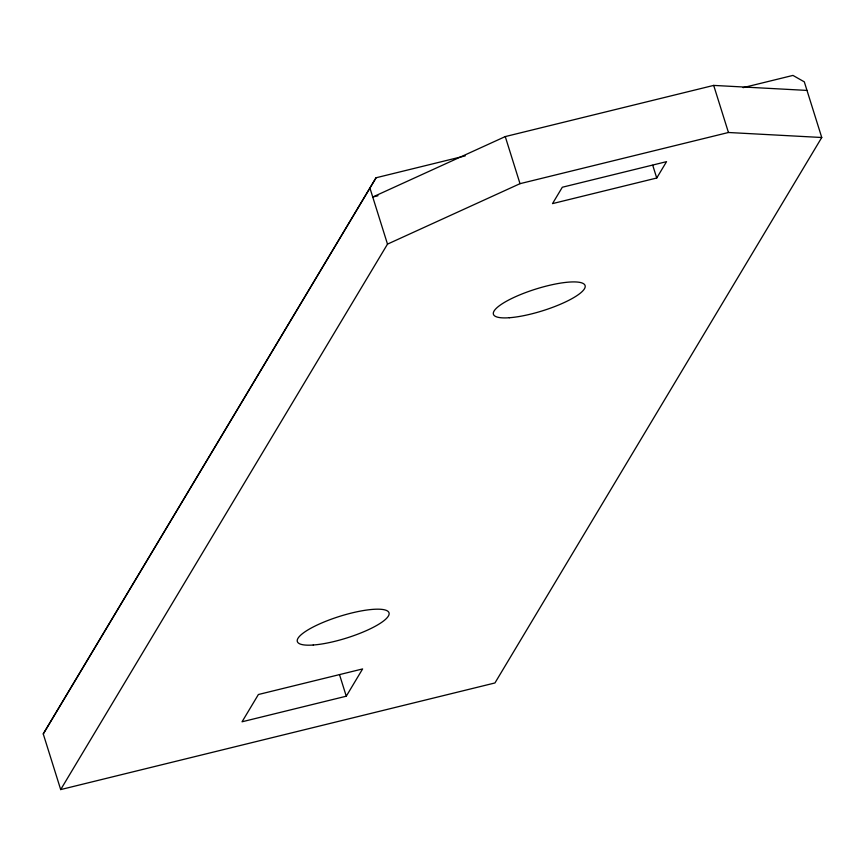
<?xml version="1.0" encoding="UTF-8"?>
<svg xmlns="http://www.w3.org/2000/svg" width="865" height="865" viewBox="0 0 865 865"><rect width="100%" height="100%" fill="white"/><g stroke="black" fill="none" stroke-linecap="round" stroke-linejoin="round"><path stroke-width="1.3" d="M743.121 87.646L792.946 75.417L804.309 81.851L821.75 137.503L494.942 682.961L60.691 789.583L43.25 733.92L376.059 177.768L465.208 155.884M43.25 733.92L376.059 177.768M60.691 789.583L387.498 244.125L520.016 183.672L728.449 132.496L821.75 137.503M346.27 696.206L362.608 668.937L258.386 694.519L242.049 721.788L346.27 696.206L339.491 674.57M656.73 178.017L666.537 161.658L562.315 187.24L552.519 203.61L656.73 178.017L652.751 165.291M806.991 90.414L713.69 85.408L505.257 136.583L372.739 197.025L377.983 195.739M713.69 85.408L728.449 132.496M505.257 136.583L520.016 183.672M370.058 188.462L387.498 244.125M313.238 645.009A48.029 11.375 -17.4 0 0 388.342 616.096A48.029 11.375 -17.4 0 0 327.954 620.443A48.029 11.375 -17.4 0 0 313.238 645.009M509.323 317.736A48.029 11.375 -17.4 0 0 584.426 288.813A48.029 11.375 -17.4 0 0 524.039 293.17A48.029 11.375 -17.4 0 0 509.323 317.736"/></g></svg>
